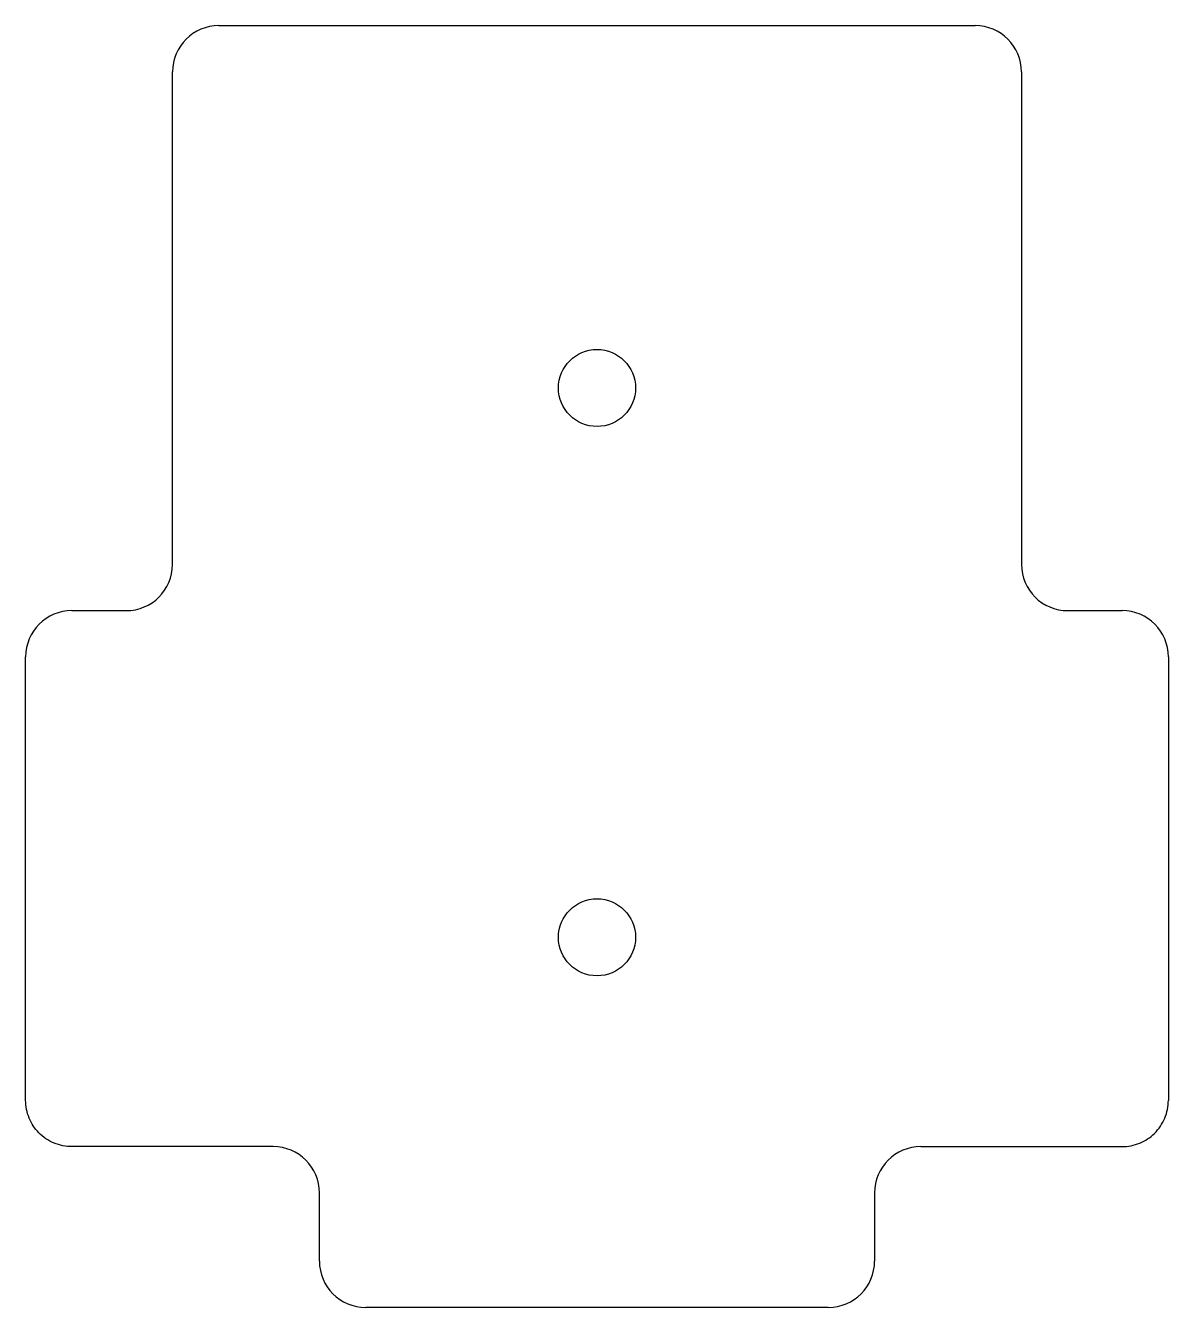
# Model space of a CAD drawing. Header units: millimetres. Extents: x -18.5 to 18.5, y -20.2 to 21.4.
import ezdxf

# ---------------------------------------------------------------- set-up
doc = ezdxf.new("R2010")
doc.units = ezdxf.units.MM
doc.layers.get('0').update_dxf_attribs({"linetype": 'CONTINUOUS'})

msp = doc.modelspace()

# ---------------------------------------------------------------- linework, layer by layer
for p, q in [((-12.263, 21.37), (12.262, 21.37)), ((-13.763, 3.9), (-13.763, 19.87)), ((13.762, 19.87), (13.762, 3.9)), ((-17.025, 2.4), (-15.263, 2.4)), ((15.263, 2.4), (17.025, 2.4)), ((-18.525, -13.48), (-18.525, 0.9)), ((18.525, 0.9), (18.525, -13.48)), ((-10.5, -14.98), (-17.025, -14.98)), ((10.5, -14.98), (17.025, -14.98)), ((-9, -18.693), (-9, -16.48)), ((9, -16.48), (9, -18.693)), ((7.5, -20.193), (-7.5, -20.193))]:
    msp.add_line(p, q)
for centre in [(0, 9.62), (0, -8.193)]:
    msp.add_circle(centre, 1.25)
for centre, start, end in [((-12.263, 19.87), 90, 180), ((12.262, 19.87), 0, 90), ((-15.263, 3.9), -90, 0), ((15.263, 3.9), 180, 270), ((-17.025, 0.9), 90, 180), ((17.025, 0.9), 0, 90), ((-10.5, -16.48), 0, 90), ((10.5, -16.48), 90, 180), ((-7.5, -18.693), 180, 270), ((7.5, -18.693), 270, 360)]:
    msp.add_arc(centre, 1.5, start, end)
for points, knots in [([(-17.025, -14.98), (-17.223, -14.98), (-17.419, -14.941), (-17.787, -14.788), (-17.955, -14.674), (-18.23, -14.394), (-18.338, -14.232), (-18.486, -13.872), (-18.525, -13.677), (-18.525, -13.48)], [0, 0, 0, 0, 0.0594178, 0.0594178, 0.1195584, 0.1195584, 0.1773765, 0.1773765, 0.2363743, 0.2363743, 0.2363743, 0.2363743]), ([(17.025, -14.98), (17.222, -14.98), (17.416, -14.942), (17.776, -14.793), (17.939, -14.686), (18.219, -14.41), (18.332, -14.242), (18.486, -13.874), (18.525, -13.678), (18.525, -13.48)], [-0.2363743, -0.2363743, -0.2363743, -0.2363743, -0.1773765, -0.1773765, -0.1195584, -0.1195584, -0.0594178, -0.0594178, 0, 0, 0, 0])]:
    msp.add_open_spline(points, degree=3, knots=knots)

doc.saveas('drawing.dxf')
